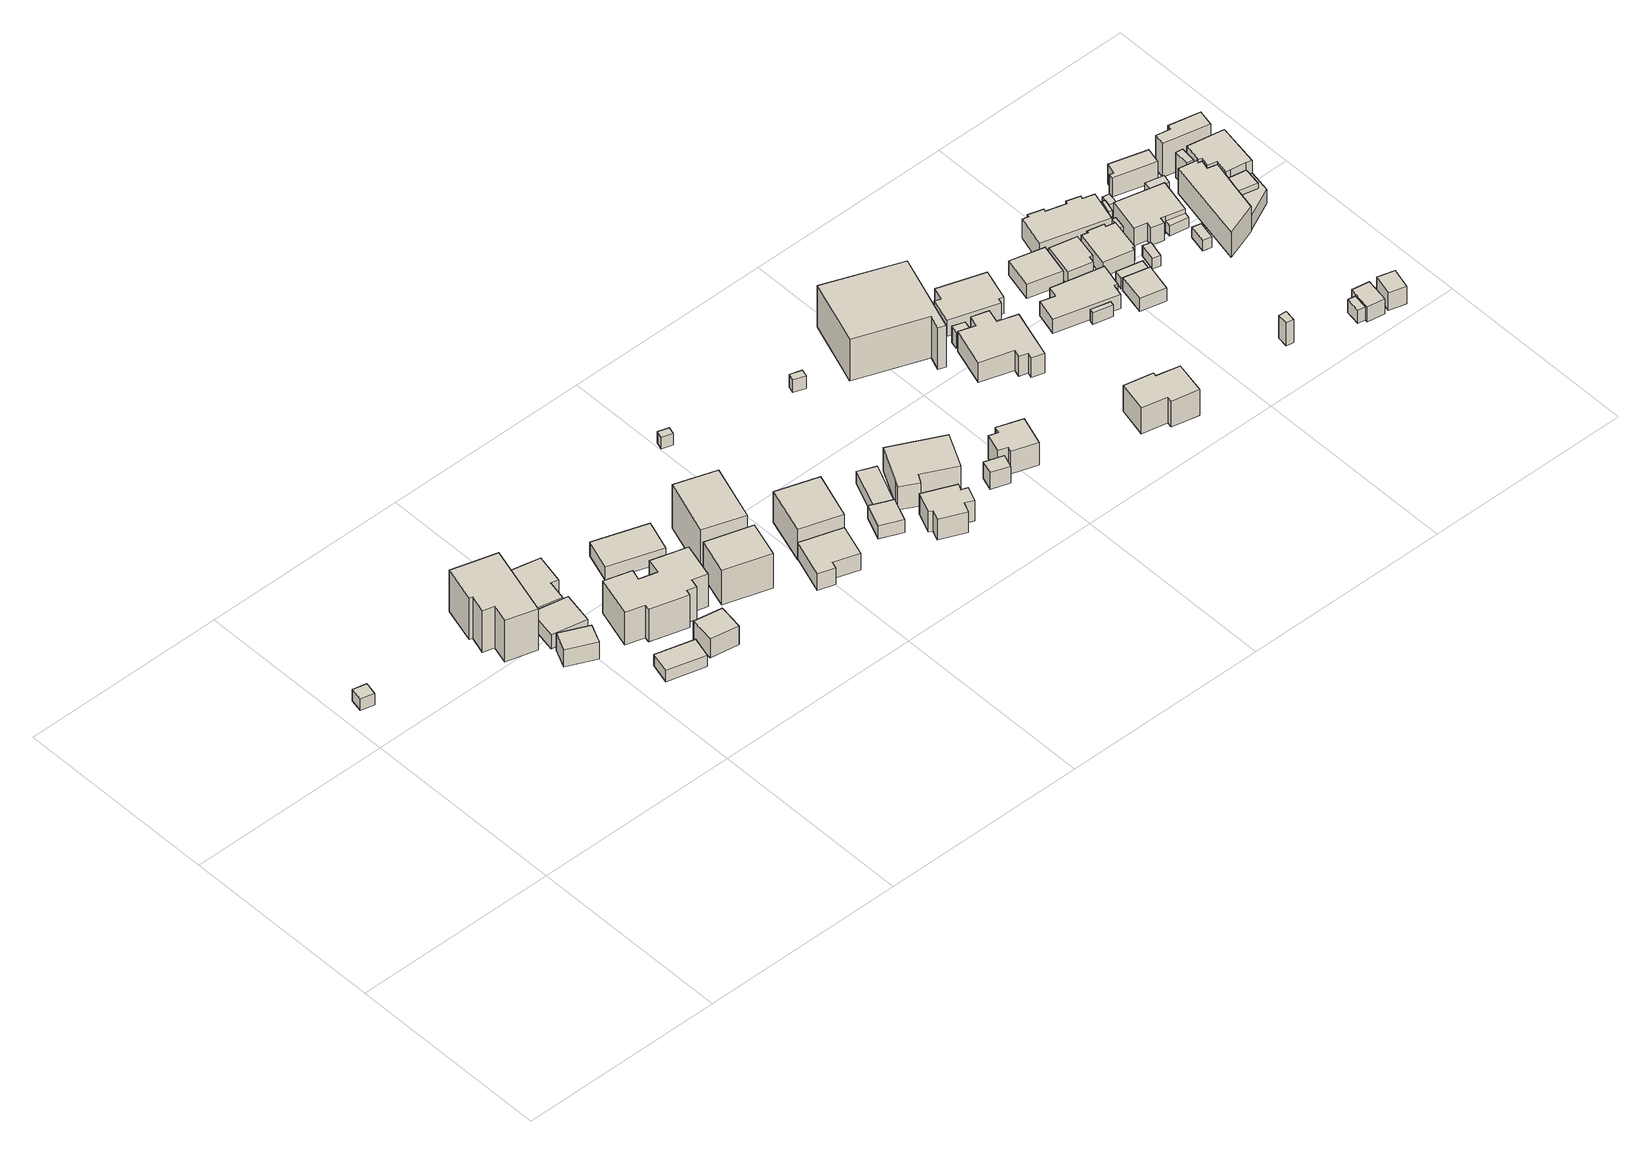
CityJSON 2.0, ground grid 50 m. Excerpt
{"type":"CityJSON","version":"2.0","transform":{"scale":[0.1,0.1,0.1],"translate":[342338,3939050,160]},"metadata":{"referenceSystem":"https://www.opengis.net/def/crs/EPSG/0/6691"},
"CityObjects":{
"building1":{"type":"Building","attributes":{"usage":"411","measuredHeight":3.4,"storeysAboveGround":1,"BuildingIDAttribute.prefecture":"14","BuildingIDAttribute.city":"14151","BuildingDetailAttribute.totalFloorArea":8.62,"BuildingDetailAttribute.buildingFootprintArea":8.62,"BuildingDetailAttribute.buildingStructureType":"601","BuildingDetailAttribute.buildingStructureOrgType":"1","BuildingDetailAttribute.orgUsage":"10","BuildingDetailAttribute.surveyYear":2015,"BuildingLandSlideRiskAttribute.description":"1","BuildingLandSlideRiskAttribute.areaType":"1"},"geometry":[{"type":"Solid","lod":"1","boundaries":[[[[0,1,2,3]],[[2,4,5,3]],[[1,6,4,2]],[[0,7,6,1]],[[3,5,7,0]],[[4,6,7,5]]]]}]},
"building2":{"type":"Building","attributes":{"usage":"402","measuredHeight":13.6,"storeysAboveGround":3,"BuildingIDAttribute.prefecture":"14","BuildingIDAttribute.city":"14151","BuildingDetailAttribute.totalFloorArea":594.7,"BuildingDetailAttribute.buildingFootprintArea":198.23,"BuildingDetailAttribute.buildingStructureType":"610","BuildingDetailAttribute.buildingStructureOrgType":"2","BuildingDetailAttribute.orgUsage":"71","BuildingDetailAttribute.surveyYear":2015,"BuildingLandSlideRiskAttribute.description":"1","BuildingLandSlideRiskAttribute.areaType":"1"},"geometry":[{"type":"Solid","lod":"1","boundaries":[[[[8,9,10,11,12,13,14,15]],[[14,16,17,15]],[[13,18,16,14]],[[12,19,18,13]],[[11,20,19,12]],[[10,21,20,11]],[[9,22,21,10]],[[8,23,22,9]],[[15,17,23,8]],[[16,18,19,20,21,22,23,17]]]]}]},
"building3":{"type":"Building","attributes":{"usage":"411","measuredHeight":5.4,"storeysAboveGround":1,"BuildingIDAttribute.prefecture":"14","BuildingIDAttribute.city":"14151","BuildingDetailAttribute.totalFloorArea":30.63,"BuildingDetailAttribute.buildingFootprintArea":30.63,"BuildingDetailAttribute.buildingStructureType":"601","BuildingDetailAttribute.buildingStructureOrgType":"1","BuildingDetailAttribute.orgUsage":"10","BuildingDetailAttribute.surveyYear":2015,"BuildingLandSlideRiskAttribute.description":"1","BuildingLandSlideRiskAttribute.areaType":"1"},"geometry":[{"type":"Solid","lod":"1","boundaries":[[[[24,25,26,27]],[[26,28,29,27]],[[25,30,28,26]],[[24,31,30,25]],[[27,29,31,24]],[[28,30,31,29]]]]}]},
"building4":{"type":"Building","attributes":{"usage":"411","measuredHeight":6.6,"storeysAboveGround":1,"BuildingIDAttribute.prefecture":"14","BuildingIDAttribute.city":"14151","BuildingDetailAttribute.totalFloorArea":54.25,"BuildingDetailAttribute.buildingFootprintArea":54.25,"BuildingDetailAttribute.buildingStructureType":"601","BuildingDetailAttribute.buildingStructureOrgType":"1","BuildingDetailAttribute.orgUsage":"10","BuildingDetailAttribute.surveyYear":2015,"BuildingLandSlideRiskAttribute.description":"1","BuildingLandSlideRiskAttribute.areaType":"1"},"geometry":[{"type":"Solid","lod":"1","boundaries":[[[[32,33,34,35]],[[34,36,37,35]],[[33,38,36,34]],[[32,39,38,33]],[[35,37,39,32]],[[36,38,39,37]]]]}]},
"building5":{"type":"Building","attributes":{"usage":"411","measuredHeight":3.6,"storeysAboveGround":1,"BuildingIDAttribute.prefecture":"14","BuildingIDAttribute.city":"14151","BuildingDetailAttribute.totalFloorArea":42.49,"BuildingDetailAttribute.buildingFootprintArea":42.49,"BuildingDetailAttribute.buildingStructureType":"601","BuildingDetailAttribute.buildingStructureOrgType":"1","BuildingDetailAttribute.orgUsage":"10","BuildingDetailAttribute.surveyYear":2015,"BuildingLandSlideRiskAttribute.description":"1","BuildingLandSlideRiskAttribute.areaType":"1"},"geometry":[{"type":"Solid","lod":"1","boundaries":[[[[40,41,42,43]],[[42,44,45,43]],[[41,46,44,42]],[[40,47,46,41]],[[43,45,47,40]],[[44,46,47,45]]]]}]},
"building6":{"type":"Building","attributes":{"usage":"411","measuredHeight":4.7,"storeysAboveGround":1,"BuildingIDAttribute.prefecture":"14","BuildingIDAttribute.city":"14151","BuildingDetailAttribute.totalFloorArea":87.92,"BuildingDetailAttribute.buildingFootprintArea":87.92,"BuildingDetailAttribute.buildingStructureType":"601","BuildingDetailAttribute.buildingStructureOrgType":"1","BuildingDetailAttribute.orgUsage":"10","BuildingDetailAttribute.surveyYear":2015,"BuildingLandSlideRiskAttribute.description":"1","BuildingLandSlideRiskAttribute.areaType":"1"},"geometry":[{"type":"Solid","lod":"1","boundaries":[[[[48,49,50,51,52,53,54,55]],[[54,56,57,55]],[[53,58,56,54]],[[52,59,58,53]],[[51,60,59,52]],[[50,61,60,51]],[[49,62,61,50]],[[48,63,62,49]],[[55,57,63,48]],[[56,58,59,60,61,62,63,57]]]]}]},
"building7":{"type":"Building","attributes":{"usage":"411","measuredHeight":6.2,"storeysAboveGround":1,"BuildingIDAttribute.prefecture":"14","BuildingIDAttribute.city":"14151","BuildingDetailAttribute.totalFloorArea":34.71,"BuildingDetailAttribute.buildingFootprintArea":34.71,"BuildingDetailAttribute.buildingStructureType":"601","BuildingDetailAttribute.buildingStructureOrgType":"1","BuildingDetailAttribute.orgUsage":"10","BuildingDetailAttribute.surveyYear":2015,"BuildingLandSlideRiskAttribute.description":"1","BuildingLandSlideRiskAttribute.areaType":"1"},"geometry":[{"type":"Solid","lod":"1","boundaries":[[[[64,65,66,67]],[[66,68,69,67]],[[65,70,68,66]],[[64,71,70,65]],[[67,69,71,64]],[[68,70,71,69]]]]}]},
"building8":{"type":"Building","attributes":{"usage":"411","measuredHeight":10.7,"storeysAboveGround":2,"BuildingIDAttribute.prefecture":"14","BuildingIDAttribute.city":"14151","BuildingDetailAttribute.totalFloorArea":286.71,"BuildingDetailAttribute.buildingFootprintArea":143.36,"BuildingDetailAttribute.buildingStructureType":"601","BuildingDetailAttribute.buildingStructureOrgType":"1","BuildingDetailAttribute.orgUsage":"10","BuildingDetailAttribute.surveyYear":2015,"BuildingLandSlideRiskAttribute.description":"1","BuildingLandSlideRiskAttribute.areaType":"1"},"geometry":[{"type":"Solid","lod":"1","boundaries":[[[[72,73,74,75,76,77,78,79,80,81,82,83,84,85]],[[84,86,87,85]],[[83,88,86,84]],[[82,89,88,83]],[[81,90,89,82]],[[80,91,90,81]],[[79,92,91,80]],[[78,93,92,79]],[[77,94,93,78]],[[76,95,94,77]],[[75,96,95,76]],[[74,97,96,75]],[[73,98,97,74]],[[72,99,98,73]],[[85,87,99,72]],[[86,88,89,90,91,92,93,94,95,96,97,98,99,87]]]]}]},
"building9":{"type":"Building","attributes":{"usage":"402","measuredHeight":5.3,"storeysAboveGround":1,"BuildingIDAttribute.prefecture":"14","BuildingIDAttribute.city":"14151","BuildingDetailAttribute.totalFloorArea":84.25,"BuildingDetailAttribute.buildingFootprintArea":84.25,"BuildingDetailAttribute.buildingStructureType":"610","BuildingDetailAttribute.buildingStructureOrgType":"2","BuildingDetailAttribute.orgUsage":"71","BuildingDetailAttribute.surveyYear":2015},"geometry":[{"type":"Solid","lod":"1","boundaries":[[[[100,101,102,103]],[[102,104,105,103]],[[101,106,104,102]],[[100,107,106,101]],[[103,105,107,100]],[[104,106,107,105]]]]}]},
"building10":{"type":"Building","attributes":{"usage":"411","measuredHeight":11,"storeysAboveGround":3,"BuildingIDAttribute.prefecture":"14","BuildingIDAttribute.city":"14151","BuildingDetailAttribute.totalFloorArea":218.58,"BuildingDetailAttribute.buildingFootprintArea":72.86,"BuildingDetailAttribute.buildingStructureType":"601","BuildingDetailAttribute.buildingStructureOrgType":"1","BuildingDetailAttribute.orgUsage":"10","BuildingDetailAttribute.surveyYear":2015},"geometry":[{"type":"Solid","lod":"1","boundaries":[[[[108,109,110,111]],[[110,112,113,111]],[[109,114,112,110]],[[108,115,114,109]],[[111,113,115,108]],[[112,114,115,113]]]]}]},
"building11":{"type":"Building","attributes":{"usage":"402","measuredHeight":13.6,"storeysAboveGround":3,"BuildingIDAttribute.prefecture":"14","BuildingIDAttribute.city":"14151","BuildingDetailAttribute.totalFloorArea":309.31,"BuildingDetailAttribute.buildingFootprintArea":103.1,"BuildingDetailAttribute.buildingStructureType":"601","BuildingDetailAttribute.buildingStructureOrgType":"1","BuildingDetailAttribute.orgUsage":"72","BuildingDetailAttribute.surveyYear":2015},"geometry":[{"type":"Solid","lod":"1","boundaries":[[[[116,117,118,119]],[[118,120,121,119]],[[117,122,120,118]],[[116,123,122,117]],[[119,121,123,116]],[[120,122,123,121]]]]}]},
"building12":{"type":"Building","attributes":{"usage":"413","measuredHeight":5.8,"storeysAboveGround":2,"BuildingIDAttribute.prefecture":"14","BuildingIDAttribute.city":"14151","BuildingDetailAttribute.totalFloorArea":156.36,"BuildingDetailAttribute.buildingFootprintArea":78.18,"BuildingDetailAttribute.buildingStructureType":"601","BuildingDetailAttribute.buildingStructureOrgType":"1","BuildingDetailAttribute.orgUsage":"30","BuildingDetailAttribute.surveyYear":2015},"geometry":[{"type":"Solid","lod":"1","boundaries":[[[[124,125,126,127,128,129]],[[128,130,131,129]],[[127,132,130,128]],[[126,133,132,127]],[[125,134,133,126]],[[124,135,134,125]],[[129,131,135,124]],[[130,132,133,134,135,131]]]]}]},
"building13":{"type":"Building","attributes":{"usage":"413","measuredHeight":9.9,"storeysAboveGround":2,"BuildingIDAttribute.prefecture":"14","BuildingIDAttribute.city":"14151","BuildingDetailAttribute.totalFloorArea":174.39,"BuildingDetailAttribute.buildingFootprintArea":87.2,"BuildingDetailAttribute.buildingStructureType":"601","BuildingDetailAttribute.buildingStructureOrgType":"1","BuildingDetailAttribute.orgUsage":"30","BuildingDetailAttribute.surveyYear":2015},"geometry":[{"type":"Solid","lod":"1","boundaries":[[[[136,137,138,139]],[[138,140,141,139]],[[137,142,140,138]],[[136,143,142,137]],[[139,141,143,136]],[[140,142,143,141]]]]}]},
"building14":{"type":"Building","attributes":{"measuredHeight":3.7,"BuildingIDAttribute.prefecture":"14","BuildingIDAttribute.city":"14151","BuildingDetailAttribute.surveyYear":2015},"geometry":[{"type":"Solid","lod":"1","boundaries":[[[[144,145,146,147]],[[146,148,149,147]],[[145,150,148,146]],[[144,151,150,145]],[[147,149,151,144]],[[148,150,151,149]]]]}]},
"building15":{"type":"Building","attributes":{"usage":"413","measuredHeight":4.1,"storeysAboveGround":1,"BuildingIDAttribute.prefecture":"14","BuildingIDAttribute.city":"14151","BuildingDetailAttribute.totalFloorArea":43.64,"BuildingDetailAttribute.buildingFootprintArea":43.64,"BuildingDetailAttribute.buildingStructureType":"601","BuildingDetailAttribute.buildingStructureOrgType":"1","BuildingDetailAttribute.orgUsage":"30","BuildingDetailAttribute.surveyYear":2015},"geometry":[{"type":"Solid","lod":"1","boundaries":[[[[152,153,154,155]],[[154,156,157,155]],[[153,158,156,154]],[[152,159,158,153]],[[155,157,159,152]],[[156,158,159,157]]]]}]},
"building16":{"type":"Building","attributes":{"usage":"413","measuredHeight":4,"storeysAboveGround":1,"BuildingIDAttribute.prefecture":"14","BuildingIDAttribute.city":"14151","BuildingDetailAttribute.totalFloorArea":36.76,"BuildingDetailAttribute.buildingFootprintArea":36.76,"BuildingDetailAttribute.buildingStructureType":"601","BuildingDetailAttribute.buildingStructureOrgType":"1","BuildingDetailAttribute.orgUsage":"30","BuildingDetailAttribute.surveyYear":2015},"geometry":[{"type":"Solid","lod":"1","boundaries":[[[[160,161,162,163]],[[162,164,165,163]],[[161,166,164,162]],[[160,167,166,161]],[[163,165,167,160]],[[164,166,167,165]]]]}]},
"building17":{"type":"Building","attributes":{"usage":"411","measuredHeight":6.8,"storeysAboveGround":1,"BuildingIDAttribute.prefecture":"14","BuildingIDAttribute.city":"14151","BuildingDetailAttribute.totalFloorArea":56.77,"BuildingDetailAttribute.buildingFootprintArea":56.77,"BuildingDetailAttribute.buildingStructureType":"601","BuildingDetailAttribute.buildingStructureOrgType":"1","BuildingDetailAttribute.orgUsage":"10","BuildingDetailAttribute.surveyYear":2015},"geometry":[{"type":"Solid","lod":"1","boundaries":[[[[168,169,170,171,172,173,174,175,176,177]],[[176,178,179,177]],[[175,180,178,176]],[[174,181,180,175]],[[173,182,181,174]],[[172,183,182,173]],[[171,184,183,172]],[[170,185,184,171]],[[169,186,185,170]],[[168,187,186,169]],[[177,179,187,168]],[[178,180,181,182,183,184,185,186,187,179]]]]}]},
"building18":{"type":"Building","attributes":{"usage":"414","measuredHeight":7.6,"storeysAboveGround":2,"BuildingIDAttribute.prefecture":"14","BuildingIDAttribute.city":"14151","BuildingDetailAttribute.totalFloorArea":199.79,"BuildingDetailAttribute.buildingFootprintArea":99.9,"BuildingDetailAttribute.buildingStructureType":"601","BuildingDetailAttribute.buildingStructureOrgType":"1","BuildingDetailAttribute.orgUsage":"44","BuildingDetailAttribute.surveyYear":2015},"geometry":[{"type":"Solid","lod":"1","boundaries":[[[[188,189,190,191,192,193,194]],[[193,195,196,194]],[[192,197,195,193]],[[191,198,197,192]],[[190,199,198,191]],[[189,200,199,190]],[[188,201,200,189]],[[194,196,201,188]],[[195,197,198,199,200,201,196]]]]}]},
"building19":{"type":"Building","attributes":{"measuredHeight":5,"BuildingIDAttribute.prefecture":"14","BuildingIDAttribute.city":"14151","BuildingDetailAttribute.surveyYear":2015},"geometry":[{"type":"Solid","lod":"1","boundaries":[[[[202,203,204,205]],[[204,206,207,205]],[[203,208,206,204]],[[202,209,208,203]],[[205,207,209,202]],[[206,208,209,207]]]]}]},
"building20":{"type":"Building","attributes":{"measuredHeight":3.7,"BuildingIDAttribute.prefecture":"14","BuildingIDAttribute.city":"14151","BuildingDetailAttribute.surveyYear":2015},"geometry":[{"type":"Solid","lod":"1","boundaries":[[[[210,211,212,213]],[[212,214,215,213]],[[211,216,214,212]],[[210,217,216,211]],[[213,215,217,210]],[[214,216,217,215]]]]}]},
"building21":{"type":"Building","attributes":{"usage":"411","measuredHeight":7,"storeysAboveGround":2,"BuildingIDAttribute.prefecture":"14","BuildingIDAttribute.city":"14151","BuildingDetailAttribute.totalFloorArea":60.16,"BuildingDetailAttribute.buildingFootprintArea":30.08,"BuildingDetailAttribute.buildingStructureType":"610","BuildingDetailAttribute.buildingStructureOrgType":"2","BuildingDetailAttribute.orgUsage":"10","BuildingDetailAttribute.surveyYear":2015},"geometry":[{"type":"Solid","lod":"1","boundaries":[[[[218,219,220,221,222,223,224,225]],[[224,226,227,225]],[[223,228,226,224]],[[222,229,228,223]],[[221,230,229,222]],[[220,231,230,221]],[[219,232,231,220]],[[218,233,232,219]],[[225,227,233,218]],[[226,228,229,230,231,232,233,227]]]]}]},
"building22":{"type":"Building","attributes":{"usage":"421","measuredHeight":12.9,"storeysAboveGround":2,"BuildingIDAttribute.prefecture":"14","BuildingIDAttribute.city":"14151","BuildingDetailAttribute.totalFloorArea":471.62,"BuildingDetailAttribute.buildingFootprintArea":235.81,"BuildingDetailAttribute.buildingStructureType":"610","BuildingDetailAttribute.buildingStructureOrgType":"2","BuildingDetailAttribute.orgUsage":"120","BuildingDetailAttribute.surveyYear":2015},"geometry":[{"type":"Solid","lod":"1","boundaries":[[[[234,235,236,237,238,239]],[[238,240,241,239]],[[237,242,240,238]],[[236,243,242,237]],[[235,244,243,236]],[[234,245,244,235]],[[239,241,245,234]],[[240,242,243,244,245,241]]]]}]},
"building23":{"type":"Building","attributes":{"measuredHeight":4.8,"BuildingIDAttribute.prefecture":"14","BuildingIDAttribute.city":"14151","BuildingDetailAttribute.surveyYear":2015},"geometry":[{"type":"Solid","lod":"1","boundaries":[[[[246,247,248,249]],[[248,250,251,249]],[[247,252,250,248]],[[246,253,252,247]],[[249,251,253,246]],[[250,252,253,251]]]]}]},
"building24":{"type":"Building","attributes":{"usage":"413","measuredHeight":6.3,"storeysAboveGround":1,"BuildingIDAttribute.prefecture":"14","BuildingIDAttribute.city":"14151","BuildingDetailAttribute.totalFloorArea":123.08,"BuildingDetailAttribute.buildingFootprintArea":123.08,"BuildingDetailAttribute.buildingStructureType":"601","BuildingDetailAttribute.buildingStructureOrgType":"1","BuildingDetailAttribute.orgUsage":"30","BuildingDetailAttribute.surveyYear":2015},"geometry":[{"type":"Solid","lod":"1","boundaries":[[[[254,255,256,257,258,259,260,261,262,263,264,265]],[[264,266,267,265]],[[263,268,266,264]],[[262,269,268,263]],[[261,270,269,262]],[[260,271,270,261]],[[259,272,271,260]],[[258,273,272,259]],[[257,274,273,258]],[[256,275,274,257]],[[255,276,275,256]],[[254,277,276,255]],[[265,267,277,254]],[[266,268,269,270,271,272,273,274,275,276,277,267]]]]}]},
"building25":{"type":"Building","attributes":{"usage":"412","measuredHeight":11.9,"storeysAboveGround":2,"BuildingIDAttribute.prefecture":"14","BuildingIDAttribute.city":"14151","BuildingDetailAttribute.totalFloorArea":141.55,"BuildingDetailAttribute.buildingFootprintArea":70.77,"BuildingDetailAttribute.buildingStructureType":"601","BuildingDetailAttribute.buildingStructureOrgType":"1","BuildingDetailAttribute.orgUsage":"20","BuildingDetailAttribute.surveyYear":2015,"BuildingLandSlideRiskAttribute.description":"1","BuildingLandSlideRiskAttribute.areaType":"1"},"geometry":[{"type":"Solid","lod":"1","boundaries":[[[[278,279,280,281,282,283,284,285]],[[284,286,287,285]],[[283,288,286,284]],[[282,289,288,283]],[[281,290,289,282]],[[280,291,290,281]],[[279,292,291,280]],[[278,293,292,279]],[[285,287,293,278]],[[286,288,289,290,291,292,293,287]]]]}]},
"building26":{"type":"Building","attributes":{"usage":"411","measuredHeight":5.4,"storeysAboveGround":1,"BuildingIDAttribute.prefecture":"14","BuildingIDAttribute.city":"14151","BuildingDetailAttribute.totalFloorArea":93.16,"BuildingDetailAttribute.buildingFootprintArea":93.16,"BuildingDetailAttribute.buildingStructureType":"601","BuildingDetailAttribute.buildingStructureOrgType":"1","BuildingDetailAttribute.orgUsage":"10","BuildingDetailAttribute.surveyYear":2015},"geometry":[{"type":"Solid","lod":"1","boundaries":[[[[294,295,296,297,298,299,300,301]],[[300,302,303,301]],[[299,304,302,300]],[[298,305,304,299]],[[297,306,305,298]],[[296,307,306,297]],[[295,308,307,296]],[[294,309,308,295]],[[301,303,309,294]],[[302,304,305,306,307,308,309,303]]]]}]},
"building27":{"type":"Building","attributes":{"measuredHeight":3.6,"BuildingIDAttribute.prefecture":"14","BuildingIDAttribute.city":"14151","BuildingDetailAttribute.surveyYear":2015},"geometry":[{"type":"Solid","lod":"1","boundaries":[[[[310,311,312,313]],[[312,314,315,313]],[[311,316,314,312]],[[310,317,316,311]],[[313,315,317,310]],[[314,316,317,315]]]]}]},
"building28":{"type":"Building","attributes":{"usage":"411","measuredHeight":4.7,"storeysAboveGround":1,"BuildingIDAttribute.prefecture":"14","BuildingIDAttribute.city":"14151","BuildingDetailAttribute.totalFloorArea":101.92,"BuildingDetailAttribute.buildingFootprintArea":101.92,"BuildingDetailAttribute.buildingStructureType":"601","BuildingDetailAttribute.buildingStructureOrgType":"1","BuildingDetailAttribute.orgUsage":"10","BuildingDetailAttribute.surveyYear":2015},"geometry":[{"type":"Solid","lod":"1","boundaries":[[[[318,319,320,321,322,323,324,325]],[[324,326,327,325]],[[323,328,326,324]],[[322,329,328,323]],[[321,330,329,322]],[[320,331,330,321]],[[319,332,331,320]],[[318,333,332,319]],[[325,327,333,318]],[[326,328,329,330,331,332,333,327]]]]}]},
"building29":{"type":"Building","attributes":{"usage":"411","measuredHeight":4.8,"storeysAboveGround":1,"BuildingIDAttribute.prefecture":"14","BuildingIDAttribute.city":"14151","BuildingDetailAttribute.totalFloorArea":51.15,"BuildingDetailAttribute.buildingFootprintArea":51.15,"BuildingDetailAttribute.buildingStructureType":"601","BuildingDetailAttribute.buildingStructureOrgType":"1","BuildingDetailAttribute.orgUsage":"10","BuildingDetailAttribute.surveyYear":2015},"geometry":[{"type":"Solid","lod":"1","boundaries":[[[[334,335,336,337]],[[336,338,339,337]],[[335,340,338,336]],[[334,341,340,335]],[[337,339,341,334]],[[338,340,341,339]]]]}]},
"building30":{"type":"Building","attributes":{"usage":"411","measuredHeight":4.3,"storeysAboveGround":1,"BuildingIDAttribute.prefecture":"14","BuildingIDAttribute.city":"14151","BuildingDetailAttribute.totalFloorArea":42.08,"BuildingDetailAttribute.buildingFootprintArea":42.08,"BuildingDetailAttribute.buildingStructureType":"601","BuildingDetailAttribute.buildingStructureOrgType":"1","BuildingDetailAttribute.orgUsage":"10","BuildingDetailAttribute.surveyYear":2015},"geometry":[{"type":"Solid","lod":"1","boundaries":[[[[342,343,344,345,346,347]],[[346,348,349,347]],[[345,350,348,346]],[[344,351,350,345]],[[343,352,351,344]],[[342,353,352,343]],[[347,349,353,342]],[[348,350,351,352,353,349]]]]}]},
"building31":{"type":"Building","attributes":{"usage":"411","measuredHeight":4.2,"storeysAboveGround":1,"BuildingIDAttribute.prefecture":"14","BuildingIDAttribute.city":"14151","BuildingDetailAttribute.totalFloorArea":35.39,"BuildingDetailAttribute.buildingFootprintArea":35.39,"BuildingDetailAttribute.buildingStructureType":"601","BuildingDetailAttribute.buildingStructureOrgType":"1","BuildingDetailAttribute.orgUsage":"10","BuildingDetailAttribute.surveyYear":2015},"geometry":[{"type":"Solid","lod":"1","boundaries":[[[[354,355,356,357]],[[356,358,359,357]],[[355,360,358,356]],[[354,361,360,355]],[[357,359,361,354]],[[358,360,361,359]]]]}]},
"building32":{"type":"Building","attributes":{"BuildingIDAttribute.prefecture":"14","BuildingIDAttribute.city":"14151","BuildingDetailAttribute.surveyYear":2015},"geometry":[{"type":"Solid","lod":"1","boundaries":[[[[362,363,364,365]],[[364,366,367,365]],[[363,368,366,364]],[[362,369,368,363]],[[365,367,369,362]],[[366,368,369,367]]]]}]},
"building33":{"type":"Building","attributes":{"measuredHeight":8.1,"BuildingIDAttribute.prefecture":"14","BuildingIDAttribute.city":"14151","BuildingDetailAttribute.surveyYear":2015,"BuildingLandSlideRiskAttribute.description":"1","BuildingLandSlideRiskAttribute.areaType":"1"},"geometry":[{"type":"Solid","lod":"1","boundaries":[[[[370,371,372,373]],[[372,374,375,373]],[[371,376,374,372]],[[370,377,376,371]],[[373,375,377,370]],[[374,376,377,375]]]]}]},
"building34":{"type":"Building","attributes":{"usage":"411","measuredHeight":4.9,"storeysAboveGround":1,"BuildingIDAttribute.prefecture":"14","BuildingIDAttribute.city":"14151","BuildingDetailAttribute.totalFloorArea":57.29,"BuildingDetailAttribute.buildingFootprintArea":57.29,"BuildingDetailAttribute.buildingStructureType":"601","BuildingDetailAttribute.buildingStructureOrgType":"1","BuildingDetailAttribute.orgUsage":"10","BuildingDetailAttribute.surveyYear":2015},"geometry":[{"type":"Solid","lod":"1","boundaries":[[[[378,379,380,381,382,383,384,385,386,387]],[[386,388,389,387]],[[385,390,388,386]],[[384,391,390,385]],[[383,392,391,384]],[[382,393,392,383]],[[381,394,393,382]],[[380,395,394,381]],[[379,396,395,380]],[[378,397,396,379]],[[387,389,397,378]],[[388,390,391,392,393,394,395,396,397,389]]]]}]},
"building35":{"type":"Building","attributes":{"usage":"411","measuredHeight":6,"storeysAboveGround":1,"BuildingIDAttribute.prefecture":"14","BuildingIDAttribute.city":"14151","BuildingDetailAttribute.totalFloorArea":111.88,"BuildingDetailAttribute.buildingFootprintArea":111.88,"BuildingDetailAttribute.buildingStructureType":"601","BuildingDetailAttribute.buildingStructureOrgType":"1","BuildingDetailAttribute.orgUsage":"10","BuildingDetailAttribute.surveyYear":2015},"geometry":[{"type":"Solid","lod":"1","boundaries":[[[[398,399,400,401,402,403,404,405,406,407,408,409]],[[408,410,411,409]],[[407,412,410,408]],[[406,413,412,407]],[[405,414,413,406]],[[404,415,414,405]],[[403,416,415,404]],[[402,417,416,403]],[[401,418,417,402]],[[400,419,418,401]],[[399,420,419,400]],[[398,421,420,399]],[[409,411,421,398]],[[410,412,413,414,415,416,417,418,419,420,421,411]]]]}]},
"building36":{"type":"Building","attributes":{"BuildingIDAttribute.prefecture":"14","BuildingIDAttribute.city":"14151","BuildingDetailAttribute.surveyYear":2015},"geometry":[{"type":"Solid","lod":"1","boundaries":[[[[422,423,424,425]],[[424,426,427,425]],[[423,428,426,424]],[[422,429,428,423]],[[425,427,429,422]],[[426,428,429,427]]]]}]},
"building37":{"type":"Building","attributes":{"BuildingIDAttribute.prefecture":"14","BuildingIDAttribute.city":"14151","BuildingDetailAttribute.surveyYear":2015},"geometry":[{"type":"Solid","lod":"1","boundaries":[[[[430,431,432,433]],[[432,434,435,433]],[[431,436,434,432]],[[430,437,436,431]],[[433,435,437,430]],[[434,436,437,435]]]]}]},
"building38":{"type":"Building","attributes":{"measuredHeight":4.7,"BuildingIDAttribute.prefecture":"14","BuildingIDAttribute.city":"14151","BuildingDetailAttribute.surveyYear":2015},"geometry":[{"type":"Solid","lod":"1","boundaries":[[[[438,439,440,441]],[[440,442,443,441]],[[439,444,442,440]],[[438,445,444,439]],[[441,443,445,438]],[[442,444,445,443]]]]}]},
"building39":{"type":"Building","attributes":{"measuredHeight":4.5,"BuildingIDAttribute.prefecture":"14","BuildingIDAttribute.city":"14151","BuildingDetailAttribute.surveyYear":2015,"BuildingLandSlideRiskAttribute.description":"1","BuildingLandSlideRiskAttribute.areaType":"1"},"geometry":[{"type":"Solid","lod":"1","boundaries":[[[[446,447,448,449]],[[448,450,451,449]],[[447,452,450,448]],[[446,453,452,447]],[[449,451,453,446]],[[450,452,453,451]]]]}]},
"building40":{"type":"Building","attributes":{"BuildingIDAttribute.prefecture":"14","BuildingIDAttribute.city":"14151","BuildingDetailAttribute.surveyYear":2015},"geometry":[{"type":"Solid","lod":"1","boundaries":[[[[454,455,456,457]],[[456,458,459,457]],[[455,460,458,456]],[[454,461,460,455]],[[457,459,461,454]],[[458,460,461,459]]]]}]},
"building41":{"type":"Building","attributes":{"measuredHeight":4.8,"BuildingIDAttribute.prefecture":"14","BuildingIDAttribute.city":"14151","BuildingDetailAttribute.surveyYear":2015,"BuildingLandSlideRiskAttribute.description":"1","BuildingLandSlideRiskAttribute.areaType":"1"},"geometry":[{"type":"Solid","lod":"1","boundaries":[[[[462,463,464,447,446,465]],[[446,466,467,465]],[[447,468,466,446]],[[464,469,468,447]],[[463,470,469,464]],[[462,471,470,463]],[[465,467,471,462]],[[466,468,469,470,471,467]]]]}]},
"building42":{"type":"Building","attributes":{"BuildingIDAttribute.prefecture":"14","BuildingIDAttribute.city":"14151","BuildingDetailAttribute.surveyYear":2015},"geometry":[{"type":"Solid","lod":"1","boundaries":[[[[472,473,474,475]],[[474,476,477,475]],[[473,478,476,474]],[[472,479,478,473]],[[475,477,479,472]],[[476,478,479,477]]]]}]},
"building43":{"type":"Building","attributes":{"usage":"411","measuredHeight":6,"storeysAboveGround":1,"BuildingIDAttribute.prefecture":"14","BuildingIDAttribute.city":"14151","BuildingDetailAttribute.totalFloorArea":85.88,"BuildingDetailAttribute.buildingFootprintArea":85.88,"BuildingDetailAttribute.buildingStructureType":"601","BuildingDetailAttribute.buildingStructureOrgType":"1","BuildingDetailAttribute.orgUsage":"10","BuildingDetailAttribute.surveyYear":2015},"geometry":[{"type":"Solid","lod":"1","boundaries":[[[[480,481,482,483,484,485,486,487,488]],[[487,489,490,488]],[[486,491,489,487]],[[485,492,491,486]],[[484,493,492,485]],[[483,494,493,484]],[[482,495,494,483]],[[481,496,495,482]],[[480,497,496,481]],[[488,490,497,480]],[[489,491,492,493,494,495,496,497,490]]]]}]},
"building44":{"type":"Building","attributes":{"BuildingIDAttribute.prefecture":"14","BuildingIDAttribute.city":"14151","BuildingDetailAttribute.surveyYear":2015},"geometry":[{"type":"Solid","lod":"1","boundaries":[[[[498,499,500,501]],[[500,502,503,501]],[[499,504,502,500]],[[498,505,504,499]],[[501,503,505,498]],[[502,504,505,503]]]]}]},
"building45":{"type":"Building","attributes":{"usage":"441","measuredHeight":5.1,"storeysAboveGround":1,"BuildingIDAttribute.prefecture":"14","BuildingIDAttribute.city":"14151","BuildingDetailAttribute.totalFloorArea":17.3,"BuildingDetailAttribute.buildingFootprintArea":17.3,"BuildingDetailAttribute.buildingStructureType":"601","BuildingDetailAttribute.buildingStructureOrgType":"1","BuildingDetailAttribute.orgUsage":"171","BuildingDetailAttribute.surveyYear":2015,"BuildingLandSlideRiskAttribute.description":"1","BuildingLandSlideRiskAttribute.areaType":"1"},"geometry":[{"type":"Solid","lod":"1","boundaries":[[[[506,507,508,509]],[[508,510,511,509]],[[507,512,510,508]],[[506,513,512,507]],[[509,511,513,506]],[[510,512,513,511]]]]}]},
"building46":{"type":"Building","attributes":{"usage":"415","measuredHeight":7.5,"storeysAboveGround":2,"BuildingIDAttribute.prefecture":"14","BuildingIDAttribute.city":"14151","BuildingDetailAttribute.totalFloorArea":225.29,"BuildingDetailAttribute.buildingFootprintArea":112.65,"BuildingDetailAttribute.buildingStructureType":"601","BuildingDetailAttribute.buildingStructureOrgType":"1","BuildingDetailAttribute.orgUsage":"50","BuildingDetailAttribute.surveyYear":2015},"geometry":[{"type":"Solid","lod":"1","boundaries":[[[[514,515,516,517,518,519,520,521,522,523]],[[522,524,525,523]],[[521,526,524,522]],[[520,527,526,521]],[[519,528,527,520]],[[518,529,528,519]],[[517,530,529,518]],[[516,531,530,517]],[[515,532,531,516]],[[514,533,532,515]],[[523,525,533,514]],[[524,526,527,528,529,530,531,532,533,525]]]]}]},
"building47":{"type":"Building","attributes":{"usage":"411","measuredHeight":6,"storeysAboveGround":1,"BuildingIDAttribute.prefecture":"14","BuildingIDAttribute.city":"14151","BuildingDetailAttribute.totalFloorArea":31.64,"BuildingDetailAttribute.buildingFootprintArea":31.64,"BuildingDetailAttribute.buildingStructureType":"601","BuildingDetailAttribute.buildingStructureOrgType":"1","BuildingDetailAttribute.orgUsage":"10","BuildingDetailAttribute.surveyYear":2015},"geometry":[{"type":"Solid","lod":"1","boundaries":[[[[534,535,536,537,538,539]],[[538,540,541,539]],[[537,542,540,538]],[[536,543,542,537]],[[535,544,543,536]],[[534,545,544,535]],[[539,541,545,534]],[[540,542,543,544,545,541]]]]}]},
"building48":{"type":"Building","attributes":{"BuildingIDAttribute.prefecture":"14","BuildingIDAttribute.city":"14151","BuildingDetailAttribute.surveyYear":2015},"geometry":[{"type":"Solid","lod":"1","boundaries":[[[[546,547,548,549]],[[548,550,551,549]],[[547,552,550,548]],[[546,553,552,547]],[[549,551,553,546]],[[550,552,553,551]]]]}]},
"building49":{"type":"Building","attributes":{"measuredHeight":6.4,"BuildingIDAttribute.prefecture":"14","BuildingIDAttribute.city":"14151","BuildingDetailAttribute.surveyYear":2015},"geometry":[{"type":"Solid","lod":"1","boundaries":[[[[554,555,556,557,558,559]],[[558,560,561,559]],[[557,562,560,558]],[[556,563,562,557]],[[555,564,563,556]],[[554,565,564,555]],[[559,561,565,554]],[[560,562,563,564,565,561]]]]}]},
"building50":{"type":"Building","attributes":{"measuredHeight":7.6,"BuildingIDAttribute.prefecture":"14","BuildingIDAttribute.city":"14151","BuildingDetailAttribute.surveyYear":2015},"geometry":[{"type":"Solid","lod":"1","boundaries":[[[[566,567,568,569]],[[568,570,571,569]],[[567,572,570,568]],[[566,573,572,567]],[[569,571,573,566]],[[570,572,573,571]]]]}]},
"building51":{"type":"Building","attributes":{"usage":"415","measuredHeight":6.8,"storeysAboveGround":2,"BuildingIDAttribute.prefecture":"14","BuildingIDAttribute.city":"14151","BuildingDetailAttribute.totalFloorArea":30.48,"BuildingDetailAttribute.buildingFootprintArea":15.24,"BuildingDetailAttribute.buildingStructureType":"601","BuildingDetailAttribute.buildingStructureOrgType":"1","BuildingDetailAttribute.orgUsage":"50","BuildingDetailAttribute.surveyYear":2015},"geometry":[{"type":"Solid","lod":"1","boundaries":[[[[574,575,576,577,578]],[[577,579,580,578]],[[576,581,579,577]],[[575,582,581,576]],[[574,583,582,575]],[[578,580,583,574]],[[579,581,582,583,580]]]]}]},
"building52":{"type":"Building","attributes":{"usage":"415","measuredHeight":8.9,"storeysAboveGround":2,"BuildingIDAttribute.prefecture":"14","BuildingIDAttribute.city":"14151","BuildingDetailAttribute.totalFloorArea":141.04,"BuildingDetailAttribute.buildingFootprintArea":70.52,"BuildingDetailAttribute.buildingStructureType":"601","BuildingDetailAttribute.buildingStructureOrgType":"1","BuildingDetailAttribute.orgUsage":"50","BuildingDetailAttribute.surveyYear":2015},"geometry":[{"type":"Solid","lod":"1","boundaries":[[[[584,585,586,587,588,589,590,591,592,593,594]],[[593,595,596,594]],[[592,597,595,593]],[[591,598,597,592]],[[590,599,598,591]],[[589,600,599,590]],[[588,601,600,589]],[[587,602,601,588]],[[586,603,602,587]],[[585,604,603,586]],[[584,605,604,585]],[[594,596,605,584]],[[595,597,598,599,600,601,602,603,604,605,596]]]]}]},
"building53":{"type":"Building","attributes":{"usage":"411","measuredHeight":10,"storeysAboveGround":3,"BuildingIDAttribute.prefecture":"14","BuildingIDAttribute.city":"14151","BuildingDetailAttribute.totalFloorArea":84.9,"BuildingDetailAttribute.buildingFootprintArea":28.3,"BuildingDetailAttribute.buildingStructureType":"610","BuildingDetailAttribute.buildingStructureOrgType":"2","BuildingDetailAttribute.orgUsage":"10","BuildingDetailAttribute.surveyYear":2015,"BuildingLandSlideRiskAttribute.description":"1","BuildingLandSlideRiskAttribute.areaType":"1"},"geometry":[{"type":"Solid","lod":"1","boundaries":[[[[606,607,608,609,610,611]],[[610,612,613,611]],[[609,614,612,610]],[[608,615,614,609]],[[607,616,615,608]],[[606,617,616,607]],[[611,613,617,606]],[[612,614,615,616,617,613]]]]}]}
},
"vertices":[
[5,564,60],[12,596,60],[45,588,60],[37,556,60],[45,588,93],[37,556,93],[12,596,93],[5,564,93],
[397,457,48],[324,478,48],[336,521,48],[309,529,48],[322,572,48],[314,574,48],[339,661,48],[447,630,48],[339,661,167],[447,630,167],[314,574,167],[322,572,167],[309,529,167],[336,521,167],[324,478,167],[397,457,167],
[396,379,58],[417,425,58],[486,393,58],[465,347,58],[486,393,107],[465,347,107],[417,425,107],[396,379,107],
[417,440,51],[432,516,51],[518,499,51],[503,423,51],[518,499,90],[503,423,90],[432,516,90],[417,440,90],
[520,207,58],[534,258,58],[626,233,58],[612,182,58],[626,233,90],[612,182,90],[534,258,90],[520,207,90],
[524,557,47],[514,511,47],[444,526,47],[454,575,47],[441,577,47],[456,647,47],[558,625,47],[542,553,47],[558,625,81],[542,553,81],[456,647,81],[441,577,81],[454,575,81],[444,526,81],[514,511,81],[524,557,81],
[633,197,58],[643,258,58],[712,246,58],[702,185,58],[712,246,112],[702,185,112],[643,258,112],[633,197,112],
[700,325,49],[694,304,49],[672,310,49],[668,296,49],[578,322,49],[581,335,49],[536,348,49],[565,446,49],[630,427,49],[622,401,49],[664,389,49],[674,425,49],[760,400,49],[736,315,49],[760,400,142],[736,315,142],[674,425,142],[664,389,142],[622,401,142],[630,427,142],[565,446,142],[536,348,142],[581,335,142],[578,322,142],[668,296,142],[672,310,142],[694,304,142],[700,325,142],
[635,514,45],[660,588,45],[787,545,45],[762,471,45],[787,545,85],[762,471,85],[660,588,85],[635,514,85],
[762,302,45],[789,388,45],[899,354,45],[872,268,45],[899,354,145],[872,268,145],[789,388,145],[762,302,145],
[838,535,44],[936,502,44],[891,366,44],[793,399,44],[891,366,169],[793,399,169],[936,502,169],[838,535,169],
[1063,262,47],[1037,184,47],[977,204,47],[971,188,47],[932,201,47],[964,294,47],[932,201,95],[964,294,95],[971,188,95],[977,204,95],[1037,184,95],[1063,262,95],
[1101,375,44],[1063,262,44],[964,294,44],[1001,408,44],[964,294,132],[1001,408,132],[1063,262,132],[1101,375,132],
[976,718,43],[982,736,43],[1007,728,43],[1002,710,43],[1007,728,76],[1002,710,76],[982,736,76],[976,718,76],
[1202,263,44],[1178,206,44],[1126,229,44],[1150,286,44],[1126,229,81],[1150,286,81],[1178,206,81],[1202,263,81],
[1202,378,42],[1244,360,42],[1203,267,42],[1162,285,42],[1203,267,77],[1162,285,77],[1244,360,77],[1202,378,77],
[1207,167,54],[1229,217,54],[1306,184,54],[1299,169,54],[1314,163,54],[1299,127,54],[1278,136,54],[1267,111,54],[1205,138,54],[1216,162,54],[1205,138,113],[1216,162,113],[1267,111,113],[1278,136,113],[1299,127,113],[1314,163,113],[1299,169,113],[1306,184,113],[1229,217,113],[1207,167,113],
[1349,223,41],[1268,264,41],[1256,242,41],[1213,265,41],[1223,284,41],[1268,369,41],[1392,306,41],[1268,369,107],[1392,306,107],[1223,284,107],[1213,265,107],[1256,242,107],[1268,264,107],[1349,223,107],
[1445,197,44],[1433,165,44],[1390,180,44],[1401,212,44],[1390,180,92],[1401,212,92],[1433,165,92],[1445,197,92],
[1315,651,38],[1286,661,38],[1292,678,38],[1320,669,38],[1292,678,74],[1320,669,74],[1286,661,74],[1315,651,74],
[1514,168,39],[1454,188,39],[1458,199,39],[1436,207,39],[1451,252,39],[1473,245,39],[1478,260,39],[1538,239,39],[1478,260,104],[1538,239,104],[1473,245,104],[1451,252,104],[1436,207,104],[1458,199,104],[1454,188,104],[1514,168,104],
[1650,713,14],[1582,522,14],[1565,528,14],[1578,562,14],[1410,625,14],[1467,784,14],[1410,625,133],[1467,784,133],[1578,562,133],[1565,528,133],[1582,522,133],[1650,713,133],
[1626,540,24],[1632,559,24],[1660,550,24],[1655,532,24],[1660,550,71],[1655,532,71],[1632,559,71],[1626,540,71],
[1683,376,23],[1687,390,23],[1667,396,23],[1672,414,23],[1594,438,23],[1624,533,23],[1664,520,23],[1672,546,23],[1712,534,23],[1702,501,23],[1749,486,23],[1712,367,23],[1749,486,80],[1712,367,80],[1702,501,80],[1712,534,80],[1672,546,80],[1664,520,80],[1624,533,80],[1594,438,80],[1672,414,80],[1667,396,80],[1687,390,80],[1683,376,80],
[1814,151,40],[1812,142,40],[1868,129,40],[1851,52,40],[1785,66,40],[1788,79,40],[1727,93,40],[1744,166,40],[1727,93,114],[1744,166,114],[1788,79,114],[1785,66,114],[1851,52,114],[1868,129,114],[1812,142,114],[1814,151,114],
[1639,583,18],[1658,641,18],[1673,636,18],[1683,666,18],[1794,629,18],[1770,553,18],[1759,557,18],[1755,545,18],[1759,557,65],[1755,545,65],[1770,553,65],[1794,629,65],[1683,666,65],[1673,636,65],[1658,641,65],[1639,583,65],
[1881,415,24],[1927,403,24],[1924,392,24],[1878,404,24],[1924,392,57],[1878,404,57],[1927,403,57],[1881,415,57],
[1852,487,22],[1859,512,22],[1983,483,22],[1968,427,22],[1960,429,22],[1952,400,22],[1802,441,22],[1817,497,22],[1802,441,62],[1817,497,62],[1952,400,62],[1960,429,62],[1968,427,62],[1983,483,62],[1859,512,62],[1852,487,62],
[1931,605,21],[1912,530,21],[1831,551,21],[1850,626,21],[1831,551,62],[1850,626,62],[1912,530,62],[1931,605,62],
[2002,585,21],[1988,523,21],[1980,524,21],[1976,509,21],[1918,523,21],[1936,600,21],[1918,523,60],[1936,600,60],[1976,509,60],[1980,524,60],[1988,523,60],[2002,585,60],
[2052,420,23],[2035,352,23],[1974,367,23],[1990,435,23],[1974,367,60],[1990,435,60],[2035,352,60],[2052,420,60],
[2057,449,23],[2052,426,23],[1990,440,23],[1996,463,23],[1990,440,53],[1996,463,53],[2052,426,53],[2057,449,53],
[2120,85,33],[2124,112,33],[2143,110,33],[2138,82,33],[2143,110,99],[2138,82,99],[2124,112,99],[2120,85,99],
[2023,576,21],[2024,581,21],[2064,572,21],[2062,565,21],[2084,560,21],[2066,482,21],[2061,483,21],[2059,476,21],[1987,493,21],[2008,580,21],[1987,493,63],[2008,580,63],[2059,476,63],[2061,483,63],[2066,482,63],[2084,560,63],[2062,565,63],[2064,572,63],[2024,581,63],[2023,576,63],
[1967,693,6],[1968,699,6],[2004,688,6],[2002,682,6],[2050,668,6],[2052,675,6],[2085,665,6],[2082,658,6],[2110,650,6],[2088,576,6],[1930,622,6],[1952,697,6],[1930,622,61],[1952,697,61],[2088,576,61],[2110,650,61],[2082,658,61],[2085,665,61],[2052,675,61],[2050,668,61],[2002,682,61],[2004,688,61],[1968,699,61],[1967,693,61],
[2095,436,22],[2076,441,22],[2087,482,22],[2106,477,22],[2087,482,52],[2106,477,52],[2076,441,52],[2095,436,52],
[2086,552,21],[2093,581,21],[2102,579,21],[2096,550,21],[2102,579,51],[2096,550,51],[2093,581,51],[2086,552,51],
[2098,595,14],[2107,627,14],[2115,625,14],[2106,593,14],[2115,625,58],[2106,593,58],[2107,627,58],[2098,595,58],
[2293,66,36],[2287,29,36],[2269,32,36],[2275,69,36],[2269,32,74],[2275,69,74],[2287,29,74],[2293,66,74],
[2144,644,13],[2139,617,13],[2122,620,13],[2127,647,13],[2122,620,43],[2127,647,43],[2139,617,43],[2144,644,43],
[2338,73,36],[2328,15,36],[2286,22,36],[2296,80,36],[2293,66,80],[2296,80,80],[2287,29,80],[2286,22,80],[2328,15,80],[2338,73,80],
[2218,448,22],[2208,405,22],[2187,410,22],[2197,453,22],[2187,410,52],[2197,453,52],[2208,405,52],[2218,448,52],
[2235,577,13],[2215,493,13],[2170,504,13],[2160,507,13],[2156,492,13],[2126,499,13],[2130,515,13],[2099,522,13],[2120,605,13],[2099,522,63],[2120,605,63],[2130,515,63],[2126,499,63],[2156,492,63],[2160,507,63],[2170,504,63],[2215,493,63],[2235,577,63],
[2215,493,21],[2212,479,21],[2167,487,21],[2170,504,21],[2167,487,51],[2170,504,51],[2212,479,51],[2215,493,51],
[2390,52,43],[2376,2,43],[2335,13,43],[2349,63,43],[2335,13,93],[2349,63,93],[2376,2,93],[2390,52,93],
[2314,566,10],[2312,559,10],[2320,557,10],[2314,535,10],[2337,529,10],[2329,496,10],[2319,455,10],[2305,393,10],[2225,366,10],[2270,574,10],[2225,366,82],[2270,574,82],[2305,393,82],[2319,455,82],[2329,496,82],[2337,529,82],[2314,535,82],[2320,557,82],[2312,559,82],[2314,566,82],
[2181,671,3],[2189,698,3],[2279,672,3],[2269,634,3],[2169,663,3],[2172,674,3],[2169,663,58],[2172,674,58],[2269,634,58],[2279,672,58],[2189,698,58],[2181,671,58],
[2267,613,6],[2261,591,6],[2218,602,6],[2223,624,6],[2218,602,36],[2223,624,36],[2261,591,36],[2267,613,36],
[2319,455,14],[2370,443,14],[2378,487,14],[2391,484,14],[2381,429,14],[2305,393,14],[2381,429,54],[2305,393,54],[2391,484,54],[2378,487,54],[2370,443,54],[2319,455,54],
[2317,612,6],[2312,573,6],[2295,576,6],[2300,614,6],[2295,576,79],[2300,614,79],[2312,573,79],[2317,612,79],
[2329,496,15],[2340,494,15],[2378,487,15],[2370,443,15],[2319,455,15],[2370,443,69],[2319,455,69],[2378,487,69],[2340,494,69],[2329,496,69],
[2340,494,6],[2329,496,6],[2337,529,6],[2314,535,6],[2320,557,6],[2312,559,6],[2314,566,6],[2321,604,6],[2410,588,6],[2391,484,6],[2378,487,6],[2391,484,90],[2378,487,90],[2410,588,90],[2321,604,90],[2314,566,90],[2312,559,90],[2320,557,90],[2314,535,90],[2337,529,90],[2329,496,90],[2340,494,90],
[2324,655,3],[2326,666,3],[2402,650,3],[2393,611,3],[2283,635,3],[2289,662,3],[2283,635,100],[2289,662,100],[2393,611,100],[2402,650,100],[2326,666,100],[2324,655,100]
]}
